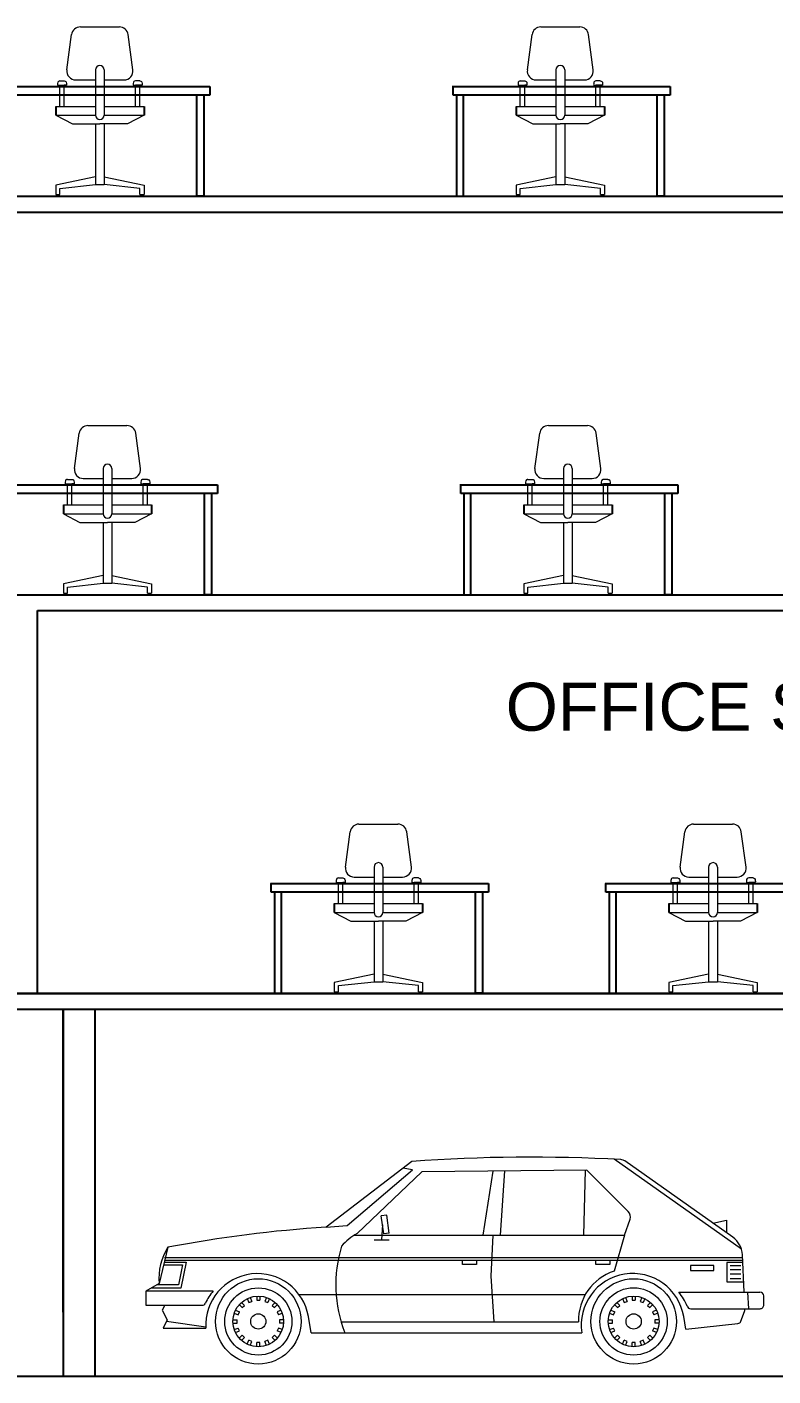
# Model space of a CAD drawing. Header units: millimetres. Extents: x 587797 to 2274247, y 1711 to 439204.
# Drawn here: x 1024165 to 1031179, y 232989 to 245681 of the extents above; entities that cross this region are included whole.
import ezdxf

# ---------------------------------------------------------------- set-up
doc = ezdxf.new("R2010")
doc.units = ezdxf.units.MM
doc.layers.add('finiture', color=7, linetype='Continuous', lineweight=20)
doc.styles.get("Standard").update_dxf_attribs({"font": 'arial.ttf'})

msp = doc.modelspace()

# ---------------------------------------------------------------- linework, layer by layer
for p, q in [((1023835.178, 245122.467, -583.672), (1025884.867, 245122.467, -583.672)), ((1025884.867, 245122.467, -583.672), (1025884.867, 245040.712, -583.672)), ((1028164.308, 245122.467, -583.672), (1030213.996, 245122.467, -583.672)), ((1028171.778, 245040.712, -583.672), (1028171.778, 245122.467, -583.672)), ((1030213.996, 245122.467, -583.672), (1030213.996, 245040.712, -583.672)), ((1025884.867, 245040.712, -583.672), (1023842.648, 245040.712, -583.672)), ((1025762.026, 244089.945, -583.672), (1025762.026, 245040.712, -583.672)), ((1025828.011, 245040.712, -583.672), (1025828.011, 244089.945, -583.672)), ((1030213.996, 245040.712, -583.672), (1028171.778, 245040.712, -583.672)), ((1028202.105, 245040.712, -583.672), (1028202.105, 244089.945, -583.672)), ((1028268.09, 244089.945, -583.672), (1028268.09, 245040.712, -583.672)), ((1030091.156, 244089.945, -583.672), (1030091.156, 245040.712, -583.672)), ((1030157.141, 245040.712, -583.672), (1030157.141, 244089.945, -583.672)), ((1024435.493, 244934.472, -1167.343), (1024435.493, 244851.472, -1167.343)), ((1025265.494, 244934.472, -1167.343), (1025265.494, 244851.472, -1167.343)), ((1028764.623, 244934.472, -1167.343), (1028764.623, 244851.472, -1167.343)), ((1029594.624, 244934.472, -1167.343), (1029594.624, 244851.472, -1167.343)), ((1011936.654, 244089.945, -583.672), (1036936.654, 244089.945, -583.672)), ((1025828.011, 244089.945, -583.672), (1025762.026, 244089.945, -583.672)), ((1025828.011, 244089.945, -583.672), (1025828.011, 244089.945, -583.672)), ((1028202.105, 244089.945, -583.672), (1028202.105, 244089.945, -583.672)), ((1028202.105, 244089.945, -583.672), (1028268.09, 244089.945, -583.672)), ((1030157.141, 244089.945, -583.672), (1030091.156, 244089.945, -583.672)), ((1030157.141, 244089.945, -583.672), (1030157.141, 244089.945, -583.672)), ((1011936.654, 243939.945, -583.672), (1036936.654, 243939.945, -583.672)), ((1023906.7, 241372.467, -583.672), (1025956.388, 241372.467, -583.672)), ((1025956.388, 241290.712, -583.672), (1023914.17, 241290.712, -583.672)), ((1025833.548, 240339.945, -583.672), (1025833.548, 241290.712, -583.672)), ((1025899.533, 241290.712, -583.672), (1025899.533, 240339.945, -583.672)), ((1025956.388, 241372.467, -583.672), (1025956.388, 241290.712, -583.672)), ((1028235.83, 241372.467, -583.672), (1030285.518, 241372.467, -583.672)), ((1028243.3, 241290.712, -583.672), (1028243.3, 241372.467, -583.672)), ((1030285.518, 241290.712, -583.672), (1028243.3, 241290.712, -583.672)), ((1028273.627, 241290.712, -583.672), (1028273.627, 240339.945, -583.672)), ((1028339.612, 240339.945, -583.672), (1028339.612, 241290.712, -583.672)), ((1030162.678, 240339.945, -583.672), (1030162.678, 241290.712, -583.672)), ((1030228.663, 241290.712, -583.672), (1030228.663, 240339.945, -583.672)), ((1030285.518, 241372.467, -583.672), (1030285.518, 241290.712, -583.672)), ((1024507.014, 241184.472, -1167.343), (1024507.014, 241101.472, -1167.343)), ((1025337.016, 241184.472, -1167.343), (1025337.016, 241101.472, -1167.343)), ((1028836.144, 241184.472, -1167.343), (1028836.144, 241101.472, -1167.343)), ((1029666.145, 241184.472, -1167.343), (1029666.145, 241101.472, -1167.343)), ((998936.654, 240339.945, -583.672), (1036936.654, 240339.945, -583.672)), ((1025899.533, 240339.945, -583.672), (1025833.548, 240339.945, -583.672)), ((1025899.533, 240339.945, -583.672), (1025899.533, 240339.945, -583.672)), ((1028273.627, 240339.945, -583.672), (1028273.627, 240339.945, -583.672)), ((1028273.627, 240339.945, -583.672), (1028339.612, 240339.945, -583.672)), ((1030228.663, 240339.945, -583.672), (1030162.678, 240339.945, -583.672)), ((1030228.663, 240339.945, -583.672), (1030228.663, 240339.945, -583.672)), ((1024263.832, 240189.945, -583.672), (1036936.654, 240189.945, -583.672)), ((1024263.832, 236589.03, -583.672), (1024263.832, 240189.945, -583.672)), ((1026454.397, 237622.467, -583.672), (1028504.086, 237622.467, -583.672)), ((1026461.867, 237540.712, -583.672), (1026461.867, 237622.467, -583.672)), ((1028504.086, 237622.467, -583.672), (1028504.086, 237540.712, -583.672)), ((1029600.601, 237622.467, -583.672), (1031650.29, 237622.467, -583.672)), ((1029608.071, 237540.712, -583.672), (1029608.071, 237622.467, -583.672)), ((1028504.086, 237540.712, -583.672), (1026461.867, 237540.712, -583.672)), ((1026492.195, 237540.712, -583.672), (1026492.195, 236589.945, -583.672)), ((1026558.18, 236589.945, -583.672), (1026558.18, 237540.712, -583.672)), ((1028381.246, 236589.945, -583.672), (1028381.246, 237540.712, -583.672)), ((1028447.231, 237540.712, -583.672), (1028447.231, 236589.945, -583.672)), ((1031650.29, 237540.712, -583.672), (1029608.071, 237540.712, -583.672)), ((1029638.399, 237540.712, -583.672), (1029638.399, 236589.945, -583.672)), ((1029704.384, 236589.945, -583.672), (1029704.384, 237540.712, -583.672)), ((1027054.712, 237434.472, -1167.343), (1027054.712, 237351.472, -1167.343)), ((1027884.713, 237434.472, -1167.343), (1027884.713, 237351.472, -1167.343)), ((1030200.916, 237434.472, -1167.343), (1030200.916, 237351.472, -1167.343)), ((1031030.917, 237434.472, -1167.343), (1031030.917, 237351.472, -1167.343)), ((961454.571, 236589.03, -583.672), (1042054.571, 236589.03, -583.672)), ((961716.654, 236589.945, -583.672), (1041836.654, 236589.945, -583.672)), ((1001936.654, 236589.945, -583.672), (1036936.654, 236589.945, -583.672)), ((1013142.809, 236589.945, -583.672), (1025840.264, 236589.945, -583.672)), ((1026492.195, 236589.945, -583.672), (1026492.195, 236589.945, -583.672)), ((1026492.195, 236589.945, -583.672), (1026558.18, 236589.945, -583.672)), ((1028447.231, 236589.945, -583.672), (1028381.246, 236589.945, -583.672)), ((1028447.231, 236589.945, -583.672), (1028447.231, 236589.945, -583.672)), ((1029638.399, 236589.945, -583.672), (1029638.399, 236589.945, -583.672)), ((1029638.399, 236589.945, -583.672), (1029704.384, 236589.945, -583.672)), ((961684.571, 236439.03, -583.672), (1042054.571, 236439.03, -583.672)), ((1013226.824, 236439.945, -583.672), (1025840.264, 236439.945, -583.672)), ((1024506.09, 233589.03, -583.672), (1024506.09, 236439.03, -583.672)), ((1024506.09, 236439.03, -583.672), (1031506.09, 236439.03, -583.672)), ((1024506.09, 236439.03, -583.672), (1024506.09, 232989.047, -583.672)), ((1024806.09, 232989.047, -583.672), (1024806.09, 236439.03, -583.672)), ((957442.62, 232989.047, -583.672), (1042054.571, 232989.047, -583.672))]:
    msp.add_line(p, q)
at = {"layer": 'finiture', "linetype": 'Continuous'}
for p, q in [((1024540.602, 245277.464, -1167.343), (1024584.959, 245609.464, -1167.343)), ((1024667.228, 245681.473, -1167.343), (1025033.759, 245681.473, -1167.343)), ((1025160.384, 245277.464, -1167.343), (1025116.028, 245609.464, -1167.343)), ((1028869.732, 245277.464, -1167.343), (1028914.089, 245609.464, -1167.343)), ((1028996.358, 245681.473, -1167.343), (1029362.889, 245681.473, -1167.343)), ((1029489.514, 245277.464, -1167.343), (1029445.158, 245609.464, -1167.343)), ((1024808.993, 245277.464, -1167.343), (1024808.993, 244851.472, -1167.343)), ((1024891.994, 245277.464, -1167.343), (1024891.994, 244851.472, -1167.343)), ((1029138.123, 245277.464, -1167.343), (1029138.123, 244851.472, -1167.343)), ((1029221.123, 245277.464, -1167.343), (1029221.123, 244851.472, -1167.343)), ((1024453.272, 245133.213, -1167.343), (1024515.749, 245133.213, -1167.343)), ((1024474.249, 245174.713, -1167.343), (1024515.749, 245174.713, -1167.343)), ((1024474.249, 244934.472, -1167.343), (1024474.249, 245133.213, -1167.343)), ((1024515.749, 244934.472, -1167.343), (1024515.749, 245133.213, -1167.343)), ((1024536.726, 245133.213, -1167.343), (1024515.749, 245133.213, -1167.343)), ((1024622.872, 245183.472, -1167.343), (1024808.993, 245183.472, -1167.343)), ((1024891.994, 245183.472, -1167.343), (1025078.115, 245183.472, -1167.343)), ((1025164.261, 245133.213, -1167.343), (1025185.238, 245133.213, -1167.343)), ((1025226.738, 245174.713, -1167.343), (1025185.238, 245174.713, -1167.343)), ((1025247.714, 245133.213, -1167.343), (1025185.238, 245133.213, -1167.343)), ((1025185.238, 244934.472, -1167.343), (1025185.238, 245133.213, -1167.343)), ((1025226.738, 244934.472, -1167.343), (1025226.738, 245133.213, -1167.343)), ((1028782.402, 245133.213, -1167.343), (1028844.879, 245133.213, -1167.343)), ((1028803.379, 245174.713, -1167.343), (1028844.879, 245174.713, -1167.343)), ((1028803.379, 244934.472, -1167.343), (1028803.379, 245133.213, -1167.343)), ((1028844.879, 244934.472, -1167.343), (1028844.879, 245133.213, -1167.343)), ((1028865.856, 245133.213, -1167.343), (1028844.879, 245133.213, -1167.343)), ((1028952.001, 245183.472, -1167.343), (1029138.123, 245183.472, -1167.343)), ((1029221.123, 245183.472, -1167.343), (1029407.245, 245183.472, -1167.343)), ((1029493.391, 245133.213, -1167.343), (1029514.367, 245133.213, -1167.343)), ((1029555.867, 245174.713, -1167.343), (1029514.367, 245174.713, -1167.343)), ((1029576.844, 245133.213, -1167.343), (1029514.367, 245133.213, -1167.343)), ((1029514.367, 244934.472, -1167.343), (1029514.367, 245133.213, -1167.343)), ((1029555.867, 244934.472, -1167.343), (1029555.867, 245133.213, -1167.343)), ((1024435.493, 244934.472, -1167.343), (1024808.993, 244934.472, -1167.343)), ((1024435.493, 244851.472, -1167.343), (1024591.911, 244769.04, -1167.343)), ((1024435.493, 244851.472, -1167.343), (1024808.993, 244851.472, -1167.343)), ((1024891.994, 244934.472, -1167.343), (1025265.494, 244934.472, -1167.343)), ((1024891.994, 244851.472, -1167.343), (1025265.494, 244851.472, -1167.343)), ((1025265.494, 244851.472, -1167.343), (1025109.076, 244769.04, -1167.343)), ((1028764.623, 244934.472, -1167.343), (1029138.123, 244934.472, -1167.343)), ((1028764.623, 244851.472, -1167.343), (1028921.041, 244769.04, -1167.343)), ((1028764.623, 244851.472, -1167.343), (1029138.123, 244851.472, -1167.343)), ((1029221.123, 244934.472, -1167.343), (1029594.624, 244934.472, -1167.343)), ((1029221.123, 244851.472, -1167.343), (1029594.624, 244851.472, -1167.343)), ((1029594.624, 244851.472, -1167.343), (1029438.206, 244769.04, -1167.343)), ((1024591.911, 244769.04, -1167.343), (1024850.493, 244769.04, -1167.343)), ((1024808.993, 244769.04, -1167.343), (1024808.993, 244199.145, -1167.343)), ((1025109.076, 244769.04, -1167.343), (1024850.493, 244769.04, -1167.343)), ((1024891.994, 244769.04, -1167.343), (1024891.994, 244199.145, -1167.343)), ((1028921.041, 244769.04, -1167.343), (1029179.623, 244769.04, -1167.343)), ((1029138.123, 244769.04, -1167.343), (1029138.123, 244199.145, -1167.343)), ((1029438.206, 244769.04, -1167.343), (1029179.623, 244769.04, -1167.343)), ((1029221.123, 244769.04, -1167.343), (1029221.123, 244199.145, -1167.343)), ((1024808.993, 244270.815, -1167.343), (1024435.493, 244192.629, -1167.343)), ((1024891.994, 244270.815, -1167.343), (1025265.494, 244192.629, -1167.343)), ((1029138.123, 244270.815, -1167.343), (1028764.623, 244192.629, -1167.343)), ((1029221.123, 244270.815, -1167.343), (1029594.624, 244192.629, -1167.343)), ((1024435.493, 244192.629, -1167.343), (1024435.493, 244104.47, -1167.343)), ((1024435.493, 244104.47, -1167.343), (1024473.445, 244104.47, -1167.343)), ((1024473.445, 244162.224, -1167.343), (1024808.993, 244199.145, -1167.343)), ((1024473.445, 244104.47, -1167.343), (1024473.445, 244162.224, -1167.343)), ((1024808.993, 244199.145, -1167.343), (1024891.994, 244199.145, -1167.343)), ((1025227.542, 244162.224, -1167.343), (1024891.994, 244199.145, -1167.343)), ((1025227.542, 244104.47, -1167.343), (1025227.542, 244162.224, -1167.343)), ((1025227.542, 244104.47, -1167.343), (1025265.494, 244104.47, -1167.343)), ((1025265.494, 244192.629, -1167.343), (1025265.494, 244104.47, -1167.343)), ((1028764.623, 244192.629, -1167.343), (1028764.623, 244104.47, -1167.343)), ((1028764.623, 244104.47, -1167.343), (1028802.575, 244104.47, -1167.343)), ((1028802.575, 244162.224, -1167.343), (1029138.123, 244199.145, -1167.343)), ((1028802.575, 244104.47, -1167.343), (1028802.575, 244162.224, -1167.343)), ((1029138.123, 244199.145, -1167.343), (1029221.123, 244199.145, -1167.343)), ((1029556.671, 244162.224, -1167.343), (1029221.123, 244199.145, -1167.343)), ((1029556.671, 244104.47, -1167.343), (1029556.671, 244162.224, -1167.343)), ((1029556.671, 244104.47, -1167.343), (1029594.624, 244104.47, -1167.343)), ((1029594.624, 244192.629, -1167.343), (1029594.624, 244104.47, -1167.343)), ((1024738.75, 241931.473, -1167.343), (1025105.28, 241931.473, -1167.343)), ((1029067.879, 241931.473, -1167.343), (1029434.41, 241931.473, -1167.343)), ((1024612.124, 241527.464, -1167.343), (1024656.48, 241859.464, -1167.343)), ((1025231.906, 241527.464, -1167.343), (1025187.549, 241859.464, -1167.343)), ((1028941.254, 241527.464, -1167.343), (1028985.61, 241859.464, -1167.343)), ((1029561.036, 241527.464, -1167.343), (1029516.679, 241859.464, -1167.343)), ((1024545.771, 241424.713, -1167.343), (1024587.271, 241424.713, -1167.343)), ((1024694.393, 241433.472, -1167.343), (1024880.515, 241433.472, -1167.343)), ((1024880.515, 241527.464, -1167.343), (1024880.515, 241101.472, -1167.343)), ((1024963.515, 241527.464, -1167.343), (1024963.515, 241101.472, -1167.343)), ((1024963.515, 241433.472, -1167.343), (1025149.637, 241433.472, -1167.343)), ((1025298.259, 241424.713, -1167.343), (1025256.759, 241424.713, -1167.343)), ((1028874.9, 241424.713, -1167.343), (1028916.401, 241424.713, -1167.343)), ((1029023.523, 241433.472, -1167.343), (1029209.645, 241433.472, -1167.343)), ((1029209.645, 241527.464, -1167.343), (1029209.645, 241101.472, -1167.343)), ((1029292.645, 241527.464, -1167.343), (1029292.645, 241101.472, -1167.343)), ((1029292.645, 241433.472, -1167.343), (1029478.767, 241433.472, -1167.343)), ((1029627.389, 241424.713, -1167.343), (1029585.889, 241424.713, -1167.343)), ((1024524.794, 241383.213, -1167.343), (1024587.271, 241383.213, -1167.343)), ((1024545.771, 241184.472, -1167.343), (1024545.771, 241383.213, -1167.343)), ((1024587.271, 241184.472, -1167.343), (1024587.271, 241383.213, -1167.343)), ((1024608.248, 241383.213, -1167.343), (1024587.271, 241383.213, -1167.343)), ((1025235.782, 241383.213, -1167.343), (1025256.759, 241383.213, -1167.343)), ((1025319.236, 241383.213, -1167.343), (1025256.759, 241383.213, -1167.343)), ((1025256.759, 241184.472, -1167.343), (1025256.759, 241383.213, -1167.343)), ((1025298.259, 241184.472, -1167.343), (1025298.259, 241383.213, -1167.343)), ((1028853.924, 241383.213, -1167.343), (1028916.401, 241383.213, -1167.343)), ((1028874.9, 241184.472, -1167.343), (1028874.9, 241383.213, -1167.343)), ((1028916.401, 241184.472, -1167.343), (1028916.401, 241383.213, -1167.343)), ((1028937.377, 241383.213, -1167.343), (1028916.401, 241383.213, -1167.343)), ((1029564.912, 241383.213, -1167.343), (1029585.889, 241383.213, -1167.343)), ((1029648.366, 241383.213, -1167.343), (1029585.889, 241383.213, -1167.343)), ((1029585.889, 241184.472, -1167.343), (1029585.889, 241383.213, -1167.343)), ((1029627.389, 241184.472, -1167.343), (1029627.389, 241383.213, -1167.343)), ((1024507.014, 241184.472, -1167.343), (1024880.515, 241184.472, -1167.343)), ((1024963.515, 241184.472, -1167.343), (1025337.016, 241184.472, -1167.343)), ((1028836.144, 241184.472, -1167.343), (1029209.645, 241184.472, -1167.343)), ((1029292.645, 241184.472, -1167.343), (1029666.145, 241184.472, -1167.343)), ((1024507.014, 241101.472, -1167.343), (1024663.432, 241019.04, -1167.343)), ((1024507.014, 241101.472, -1167.343), (1024880.515, 241101.472, -1167.343)), ((1024963.515, 241101.472, -1167.343), (1025337.016, 241101.472, -1167.343)), ((1025337.016, 241101.472, -1167.343), (1025180.597, 241019.04, -1167.343)), ((1028836.144, 241101.472, -1167.343), (1028992.562, 241019.04, -1167.343)), ((1028836.144, 241101.472, -1167.343), (1029209.645, 241101.472, -1167.343)), ((1029292.645, 241101.472, -1167.343), (1029666.145, 241101.472, -1167.343)), ((1029666.145, 241101.472, -1167.343), (1029509.727, 241019.04, -1167.343)), ((1024663.432, 241019.04, -1167.343), (1024922.015, 241019.04, -1167.343)), ((1024880.515, 241019.04, -1167.343), (1024880.515, 240449.145, -1167.343)), ((1025180.597, 241019.04, -1167.343), (1024922.015, 241019.04, -1167.343)), ((1024963.515, 241019.04, -1167.343), (1024963.515, 240449.145, -1167.343)), ((1028992.562, 241019.04, -1167.343), (1029251.145, 241019.04, -1167.343)), ((1029209.645, 241019.04, -1167.343), (1029209.645, 240449.145, -1167.343)), ((1029509.727, 241019.04, -1167.343), (1029251.145, 241019.04, -1167.343)), ((1029292.645, 241019.04, -1167.343), (1029292.645, 240449.145, -1167.343)), ((1024880.515, 240520.815, -1167.343), (1024507.014, 240442.629, -1167.343)), ((1024507.014, 240442.629, -1167.343), (1024507.014, 240354.47, -1167.343)), ((1024544.967, 240412.224, -1167.343), (1024880.515, 240449.145, -1167.343)), ((1024544.967, 240354.47, -1167.343), (1024544.967, 240412.224, -1167.343)), ((1024880.515, 240449.145, -1167.343), (1024963.515, 240449.145, -1167.343)), ((1024963.515, 240520.815, -1167.343), (1025337.016, 240442.629, -1167.343)), ((1025299.063, 240412.224, -1167.343), (1024963.515, 240449.145, -1167.343)), ((1025299.063, 240354.47, -1167.343), (1025299.063, 240412.224, -1167.343)), ((1025337.016, 240442.629, -1167.343), (1025337.016, 240354.47, -1167.343)), ((1029209.645, 240520.815, -1167.343), (1028836.144, 240442.629, -1167.343)), ((1028836.144, 240442.629, -1167.343), (1028836.144, 240354.47, -1167.343)), ((1028874.097, 240412.224, -1167.343), (1029209.645, 240449.145, -1167.343)), ((1028874.097, 240354.47, -1167.343), (1028874.097, 240412.224, -1167.343)), ((1029209.645, 240449.145, -1167.343), (1029292.645, 240449.145, -1167.343)), ((1029292.645, 240520.815, -1167.343), (1029666.145, 240442.629, -1167.343)), ((1029628.193, 240412.224, -1167.343), (1029292.645, 240449.145, -1167.343)), ((1029628.193, 240354.47, -1167.343), (1029628.193, 240412.224, -1167.343)), ((1029666.145, 240442.629, -1167.343), (1029666.145, 240354.47, -1167.343)), ((1024507.014, 240354.47, -1167.343), (1024544.967, 240354.47, -1167.343)), ((1025299.063, 240354.47, -1167.343), (1025337.016, 240354.47, -1167.343)), ((1028836.144, 240354.47, -1167.343), (1028874.097, 240354.47, -1167.343)), ((1029628.193, 240354.47, -1167.343), (1029666.145, 240354.47, -1167.343)), ((1027286.447, 238181.473, -1167.343), (1027652.978, 238181.473, -1167.343)), ((1030432.651, 238181.473, -1167.343), (1030799.182, 238181.473, -1167.343)), ((1027159.822, 237777.464, -1167.343), (1027204.178, 238109.464, -1167.343)), ((1027779.604, 237777.464, -1167.343), (1027735.247, 238109.464, -1167.343)), ((1030306.026, 237777.464, -1167.343), (1030350.382, 238109.464, -1167.343)), ((1030925.808, 237777.464, -1167.343), (1030881.451, 238109.464, -1167.343)), ((1027428.213, 237777.464, -1167.343), (1027428.213, 237351.472, -1167.343)), ((1027511.213, 237777.464, -1167.343), (1027511.213, 237351.472, -1167.343)), ((1030574.417, 237777.464, -1167.343), (1030574.417, 237351.472, -1167.343)), ((1030657.417, 237777.464, -1167.343), (1030657.417, 237351.472, -1167.343)), ((1027072.492, 237633.213, -1167.343), (1027134.968, 237633.213, -1167.343)), ((1027093.468, 237674.713, -1167.343), (1027134.968, 237674.713, -1167.343)), ((1027093.468, 237434.472, -1167.343), (1027093.468, 237633.213, -1167.343)), ((1027134.968, 237434.472, -1167.343), (1027134.968, 237633.213, -1167.343)), ((1027155.945, 237633.213, -1167.343), (1027134.968, 237633.213, -1167.343)), ((1027242.091, 237683.472, -1167.343), (1027428.213, 237683.472, -1167.343)), ((1027511.213, 237683.472, -1167.343), (1027697.334, 237683.472, -1167.343)), ((1027783.48, 237633.213, -1167.343), (1027804.457, 237633.213, -1167.343)), ((1027845.957, 237674.713, -1167.343), (1027804.457, 237674.713, -1167.343)), ((1027866.934, 237633.213, -1167.343), (1027804.457, 237633.213, -1167.343)), ((1027804.457, 237434.472, -1167.343), (1027804.457, 237633.213, -1167.343)), ((1027845.957, 237434.472, -1167.343), (1027845.957, 237633.213, -1167.343)), ((1030218.696, 237633.213, -1167.343), (1030281.172, 237633.213, -1167.343)), ((1030239.672, 237674.713, -1167.343), (1030281.172, 237674.713, -1167.343)), ((1030239.672, 237434.472, -1167.343), (1030239.672, 237633.213, -1167.343)), ((1030281.172, 237434.472, -1167.343), (1030281.172, 237633.213, -1167.343)), ((1030302.149, 237633.213, -1167.343), (1030281.172, 237633.213, -1167.343)), ((1030388.295, 237683.472, -1167.343), (1030574.417, 237683.472, -1167.343)), ((1030657.417, 237683.472, -1167.343), (1030843.538, 237683.472, -1167.343)), ((1030929.684, 237633.213, -1167.343), (1030950.661, 237633.213, -1167.343)), ((1030992.161, 237674.713, -1167.343), (1030950.661, 237674.713, -1167.343)), ((1031013.138, 237633.213, -1167.343), (1030950.661, 237633.213, -1167.343)), ((1030950.661, 237434.472, -1167.343), (1030950.661, 237633.213, -1167.343)), ((1030992.161, 237434.472, -1167.343), (1030992.161, 237633.213, -1167.343)), ((1027054.712, 237434.472, -1167.343), (1027428.213, 237434.472, -1167.343)), ((1027054.712, 237351.472, -1167.343), (1027211.13, 237269.04, -1167.343)), ((1027054.712, 237351.472, -1167.343), (1027428.213, 237351.472, -1167.343)), ((1027511.213, 237434.472, -1167.343), (1027884.713, 237434.472, -1167.343)), ((1027511.213, 237351.472, -1167.343), (1027884.713, 237351.472, -1167.343)), ((1027884.713, 237351.472, -1167.343), (1027728.295, 237269.04, -1167.343)), ((1030200.916, 237434.472, -1167.343), (1030574.417, 237434.472, -1167.343)), ((1030200.916, 237351.472, -1167.343), (1030357.334, 237269.04, -1167.343)), ((1030200.916, 237351.472, -1167.343), (1030574.417, 237351.472, -1167.343)), ((1030657.417, 237434.472, -1167.343), (1031030.917, 237434.472, -1167.343)), ((1030657.417, 237351.472, -1167.343), (1031030.917, 237351.472, -1167.343)), ((1031030.917, 237351.472, -1167.343), (1030874.499, 237269.04, -1167.343)), ((1027211.13, 237269.04, -1167.343), (1027469.713, 237269.04, -1167.343)), ((1027428.213, 237269.04, -1167.343), (1027428.213, 236699.145, -1167.343)), ((1027728.295, 237269.04, -1167.343), (1027469.713, 237269.04, -1167.343)), ((1027511.213, 237269.04, -1167.343), (1027511.213, 236699.145, -1167.343)), ((1030357.334, 237269.04, -1167.343), (1030615.917, 237269.04, -1167.343)), ((1030574.417, 237269.04, -1167.343), (1030574.417, 236699.145, -1167.343)), ((1030874.499, 237269.04, -1167.343), (1030615.917, 237269.04, -1167.343)), ((1030657.417, 237269.04, -1167.343), (1030657.417, 236699.145, -1167.343)), ((1027428.213, 236770.815, -1167.343), (1027054.712, 236692.629, -1167.343)), ((1027511.213, 236770.815, -1167.343), (1027884.713, 236692.629, -1167.343)), ((1030574.417, 236770.815, -1167.343), (1030200.916, 236692.629, -1167.343)), ((1030657.417, 236770.815, -1167.343), (1031030.917, 236692.629, -1167.343)), ((1027054.712, 236692.629, -1167.343), (1027054.712, 236604.47, -1167.343)), ((1027054.712, 236604.47, -1167.343), (1027092.664, 236604.47, -1167.343)), ((1027092.664, 236662.224, -1167.343), (1027428.213, 236699.145, -1167.343)), ((1027092.664, 236604.47, -1167.343), (1027092.664, 236662.224, -1167.343)), ((1027428.213, 236699.145, -1167.343), (1027511.213, 236699.145, -1167.343)), ((1027846.761, 236662.224, -1167.343), (1027511.213, 236699.145, -1167.343)), ((1027846.761, 236604.47, -1167.343), (1027846.761, 236662.224, -1167.343)), ((1027846.761, 236604.47, -1167.343), (1027884.713, 236604.47, -1167.343)), ((1027884.713, 236692.629, -1167.343), (1027884.713, 236604.47, -1167.343)), ((1030200.916, 236692.629, -1167.343), (1030200.916, 236604.47, -1167.343)), ((1030200.916, 236604.47, -1167.343), (1030238.868, 236604.47, -1167.343)), ((1030238.868, 236662.224, -1167.343), (1030574.417, 236699.145, -1167.343)), ((1030238.868, 236604.47, -1167.343), (1030238.868, 236662.224, -1167.343)), ((1030574.417, 236699.145, -1167.343), (1030657.417, 236699.145, -1167.343)), ((1030992.965, 236662.224, -1167.343), (1030657.417, 236699.145, -1167.343)), ((1030992.965, 236604.47, -1167.343), (1030992.965, 236662.224, -1167.343)), ((1030992.965, 236604.47, -1167.343), (1031030.917, 236604.47, -1167.343)), ((1031030.917, 236692.629, -1167.343), (1031030.917, 236604.47, -1167.343))]:
    msp.add_line(p, q, dxfattribs=at)
at = {"layer": 'finiture'}
for p, q in [((1027782.904, 235008.395, -583.672), (1026979.539, 234389.787, -583.672)), ((1027788.99, 234929.71, -583.672), (1027698.133, 234943.187, -583.672)), ((1030882.467, 234183.294, -583.672), (1029686.983, 235028.827, -583.672)), ((1030801.609, 234294.583, -583.672), (1029786.969, 235012.308, -583.672)), ((1027175.598, 234404.567, -583.672), (1027788.99, 234929.71, -583.672)), ((1027876.804, 234911.017, -583.672), (1027268.194, 234328.926, -583.672)), ((1029427.89, 234924.929, -583.672), (1027876.804, 234911.017, -583.672)), ((1028543.666, 234917.104, -583.672), (1028452.375, 234315.449, -583.672)), ((1028653.651, 234917.973, -583.672), (1028614.96, 234315.449, -583.672)), ((1029412.674, 234924.929, -583.672), (1029397.894, 234315.449, -583.672)), ((1029818.269, 234537.592, -583.672), (1029427.89, 234924.929, -583.672)), ((1027549.458, 234502.379, -583.672), (1027496.857, 234495.424, -583.672)), ((1027519.463, 234327.621, -583.672), (1027496.857, 234495.424, -583.672)), ((1027571.629, 234334.577, -583.672), (1027549.458, 234502.379, -583.672)), ((1029783.926, 234315.449, -583.672), (1029835.223, 234463.689, -583.672)), ((1030614.244, 234427.173, -583.672), (1030741.618, 234454.995, -583.672)), ((1030741.618, 234454.995, -583.672), (1030742.052, 234336.75, -583.672)), ((1026979.539, 234389.787, -583.672), (1027175.598, 234404.567, -583.672)), ((1027244.284, 234315.449, -583.672), (1029783.926, 234315.449, -583.672)), ((1027508.16, 234411.523, -583.672), (1027499.465, 234270.673, -583.672)), ((1027571.629, 234334.577, -583.672), (1027519.463, 234327.621, -583.672)), ((1028544.101, 234315.449, -583.672), (1028527.147, 233927.678, -583.672)), ((1029783.926, 234315.449, -583.672), (1029686.114, 233975.932, -583.672)), ((1030742.052, 234342.837, -583.672), (1030742.052, 234342.837, -583.672)), ((1025488.01, 234200.248, -583.672), (1025407.151, 233860.731, -583.672)), ((1027429.041, 234270.673, -583.672), (1027569.89, 234270.673, -583.672)), ((1025454.536, 234058.964, -583.672), (1025661.463, 234058.964, -583.672)), ((1025459.318, 234105.044, -583.672), (1030892.901, 234105.044, -583.672)), ((1025459.318, 234078.961, -583.672), (1030894.205, 234078.961, -583.672)), ((1025661.463, 234058.964, -583.672), (1025613.209, 233816.824, -583.672)), ((1028258.924, 234039.401, -583.672), (1028258.924, 234078.961, -583.672)), ((1028391.514, 234078.961, -583.672), (1028391.514, 234039.401, -583.672)), ((1029513.095, 234039.401, -583.672), (1029513.095, 234078.961, -583.672)), ((1029645.25, 234078.961, -583.672), (1029645.25, 234039.401, -583.672)), ((1030743.791, 234056.355, -583.672), (1030743.791, 233874.207, -583.672)), ((1030895.074, 234056.355, -583.672), (1030743.791, 234056.355, -583.672)), ((1030907.246, 233779.003, -583.672), (1030891.596, 234129.823, -583.672)), ((1025448.885, 234035.054, -583.672), (1025626.686, 234035.054, -583.672)), ((1025626.686, 234035.054, -583.672), (1025588.865, 233848.124, -583.672)), ((1028391.514, 234039.401, -583.672), (1028258.924, 234039.401, -583.672)), ((1028527.147, 233927.678, -583.672), (1028553.23, 233498.173, -583.672)), ((1029645.25, 234039.401, -583.672), (1029513.095, 234039.401, -583.672)), ((1030622.939, 234028.533, -583.672), (1030405.143, 234028.533, -583.672)), ((1030405.143, 234028.533, -583.672), (1030405.143, 233982.018, -583.672)), ((1030405.143, 233982.018, -583.672), (1030623.373, 233982.018, -583.672)), ((1030623.373, 233982.018, -583.672), (1030622.939, 234028.533, -583.672)), ((1030778.134, 234028.533, -583.672), (1030878.12, 234028.533, -583.672)), ((1030778.134, 233992.451, -583.672), (1030878.12, 233992.451, -583.672)), ((1030778.134, 233952.022, -583.672), (1030878.12, 233952.022, -583.672)), ((1025407.151, 233860.731, -583.672), (1025283.256, 233786.828, -583.672)), ((1025613.209, 233816.824, -583.672), (1025334.118, 233816.824, -583.672)), ((1025588.865, 233848.124, -583.672), (1025386.285, 233848.124, -583.672)), ((1030743.791, 233874.207, -583.672), (1030903.334, 233874.207, -583.672)), ((1030778.134, 233906.376, -583.672), (1030878.12, 233906.376, -583.672)), ((1025916.645, 233786.828, -583.672), (1025283.256, 233786.828, -583.672)), ((1025283.256, 233786.828, -583.672), (1025283.256, 233654.238, -583.672)), ((1026182.26, 233682.06, -583.672), (1026210.517, 233653.803, -583.672)), ((1026234.861, 233717.273, -583.672), (1026250.076, 233680.321, -583.672)), ((1026250.076, 233680.321, -583.672), (1026277.898, 233691.624, -583.672)), ((1026262.683, 233728.575, -583.672), (1026277.898, 233691.624, -583.672)), ((1026324.848, 233741.182, -583.672), (1026324.848, 233701.188, -583.672)), ((1026324.848, 233701.188, -583.672), (1026355.279, 233701.188, -583.672)), ((1026355.279, 233741.182, -583.672), (1026355.279, 233701.188, -583.672)), ((1026417.444, 233728.575, -583.672), (1026401.794, 233691.624, -583.672)), ((1026401.794, 233691.624, -583.672), (1026430.051, 233680.321, -583.672)), ((1026445.266, 233717.273, -583.672), (1026430.051, 233680.321, -583.672)), ((1026497.867, 233682.06, -583.672), (1026469.61, 233653.803, -583.672)), ((1026721.749, 233757.267, -583.672), (1029415.717, 233757.267, -583.672)), ((1029711.328, 233682.06, -583.672), (1029739.585, 233653.803, -583.672)), ((1029763.929, 233717.273, -583.672), (1029779.144, 233680.321, -583.672)), ((1029779.144, 233680.321, -583.672), (1029807.401, 233691.624, -583.672)), ((1029791.751, 233728.575, -583.672), (1029807.401, 233691.624, -583.672)), ((1029853.916, 233741.182, -583.672), (1029853.916, 233701.188, -583.672)), ((1029853.916, 233701.188, -583.672), (1029884.347, 233701.188, -583.672)), ((1029884.347, 233741.182, -583.672), (1029884.347, 233701.188, -583.672)), ((1029946.512, 233728.575, -583.672), (1029931.297, 233691.624, -583.672)), ((1029931.297, 233691.624, -583.672), (1029959.119, 233680.321, -583.672)), ((1029974.334, 233717.273, -583.672), (1029959.119, 233680.321, -583.672)), ((1030026.936, 233682.06, -583.672), (1029998.679, 233653.803, -583.672)), ((1030293.42, 233779.003, -583.672), (1031056.356, 233779.003, -583.672)), ((1030950.719, 233622.503, -583.672), (1030943.763, 233779.003, -583.672)), ((1031093.742, 233658.585, -583.672), (1031092.003, 233743.791, -583.672)), ((1025283.256, 233654.238, -583.672), (1025811.008, 233654.238, -583.672)), ((1025460.187, 233654.238, -583.672), (1025435.843, 233609.027, -583.672)), ((1025435.843, 233609.027, -583.672), (1025483.228, 233518.17, -583.672)), ((1026114.008, 233579.901, -583.672), (1026150.96, 233564.685, -583.672)), ((1026125.746, 233607.723, -583.672), (1026162.697, 233592.507, -583.672)), ((1026150.96, 233564.685, -583.672), (1026162.697, 233592.507, -583.672)), ((1026160.958, 233660.759, -583.672), (1026189.215, 233632.502, -583.672)), ((1026189.215, 233632.502, -583.672), (1026210.517, 233653.803, -583.672)), ((1026469.61, 233653.803, -583.672), (1026490.912, 233632.502, -583.672)), ((1026519.169, 233660.759, -583.672), (1026490.912, 233632.502, -583.672)), ((1026554.381, 233607.723, -583.672), (1026517.43, 233592.507, -583.672)), ((1026517.43, 233592.507, -583.672), (1026529.167, 233564.685, -583.672)), ((1026566.119, 233579.901, -583.672), (1026529.167, 233564.685, -583.672)), ((1026836.95, 233395.579, -583.672), (1026810.867, 233549.035, -583.672)), ((1029643.077, 233579.901, -583.672), (1029680.028, 233564.685, -583.672)), ((1029654.814, 233607.723, -583.672), (1029691.765, 233592.507, -583.672)), ((1029680.028, 233564.685, -583.672), (1029691.765, 233592.507, -583.672)), ((1029690.026, 233660.759, -583.672), (1029718.283, 233632.502, -583.672)), ((1029718.283, 233632.502, -583.672), (1029739.585, 233653.803, -583.672)), ((1029998.679, 233653.803, -583.672), (1030019.98, 233632.502, -583.672)), ((1030048.672, 233660.759, -583.672), (1030019.98, 233632.502, -583.672)), ((1030083.449, 233607.723, -583.672), (1030046.498, 233592.507, -583.672)), ((1030046.498, 233592.507, -583.672), (1030058.235, 233564.685, -583.672)), ((1030095.187, 233579.901, -583.672), (1030058.235, 233564.685, -583.672)), ((1030360.367, 233429.922, -583.672), (1030339.935, 233549.035, -583.672)), ((1030406.013, 233622.503, -583.672), (1031058.095, 233622.503, -583.672)), ((1030877.685, 233505.563, -583.672), (1030912.463, 233596.855, -583.672)), ((1030914.637, 233611.2, -583.672), (1030914.202, 233622.503, -583.672)), ((1025483.228, 233518.17, -583.672), (1025445.407, 233438.616, -583.672)), ((1025445.407, 233438.616, -583.672), (1025847.089, 233438.616, -583.672)), ((1025846.655, 233448.18, -583.672), (1025475.837, 233502.52, -583.672)), ((1026101.836, 233517.735, -583.672), (1026141.831, 233517.735, -583.672)), ((1026101.836, 233487.74, -583.672), (1026141.831, 233487.74, -583.672)), ((1026114.008, 233425.574, -583.672), (1026150.96, 233440.79, -583.672)), ((1026141.831, 233487.74, -583.672), (1026141.831, 233517.735, -583.672)), ((1026162.697, 233412.968, -583.672), (1026150.96, 233440.79, -583.672)), ((1026529.167, 233440.79, -583.672), (1026517.43, 233412.968, -583.672)), ((1026566.119, 233425.574, -583.672), (1026529.167, 233440.79, -583.672)), ((1026578.291, 233517.735, -583.672), (1026538.296, 233517.735, -583.672)), ((1026538.296, 233517.735, -583.672), (1026538.296, 233487.74, -583.672)), ((1026578.291, 233487.74, -583.672), (1026538.296, 233487.74, -583.672)), ((1027119.084, 233498.173, -583.672), (1029351.379, 233498.173, -583.672)), ((1029630.904, 233517.735, -583.672), (1029670.899, 233517.735, -583.672)), ((1029630.904, 233487.74, -583.672), (1029670.899, 233487.74, -583.672)), ((1029643.077, 233425.574, -583.672), (1029680.028, 233440.79, -583.672)), ((1029670.899, 233487.74, -583.672), (1029670.899, 233517.735, -583.672)), ((1029691.765, 233412.968, -583.672), (1029680.028, 233440.79, -583.672)), ((1030058.235, 233440.79, -583.672), (1030046.498, 233412.968, -583.672)), ((1030095.187, 233425.574, -583.672), (1030058.235, 233440.79, -583.672)), ((1030067.365, 233517.735, -583.672), (1030067.365, 233487.74, -583.672)), ((1030107.794, 233517.735, -583.672), (1030067.365, 233517.735, -583.672)), ((1030107.794, 233487.74, -583.672), (1030067.365, 233487.74, -583.672)), ((1030360.367, 233429.922, -583.672), (1030848.124, 233482.523, -583.672)), ((1026125.746, 233397.318, -583.672), (1026162.697, 233412.968, -583.672)), ((1026160.958, 233344.716, -583.672), (1026189.215, 233372.973, -583.672)), ((1026182.26, 233323.415, -583.672), (1026210.517, 233351.672, -583.672)), ((1026210.517, 233351.672, -583.672), (1026189.215, 233372.973, -583.672)), ((1026234.861, 233288.203, -583.672), (1026250.076, 233325.154, -583.672)), ((1026277.898, 233313.851, -583.672), (1026250.076, 233325.154, -583.672)), ((1026262.683, 233276.9, -583.672), (1026277.898, 233313.851, -583.672)), ((1026324.848, 233264.293, -583.672), (1026324.848, 233304.287, -583.672)), ((1026355.279, 233304.287, -583.672), (1026324.848, 233304.287, -583.672)), ((1026355.279, 233264.293, -583.672), (1026355.279, 233304.287, -583.672)), ((1026430.051, 233325.154, -583.672), (1026401.794, 233313.851, -583.672)), ((1026417.444, 233276.9, -583.672), (1026401.794, 233313.851, -583.672)), ((1026445.266, 233288.203, -583.672), (1026430.051, 233325.154, -583.672)), ((1026490.912, 233372.973, -583.672), (1026469.61, 233351.672, -583.672)), ((1026497.867, 233323.415, -583.672), (1026469.61, 233351.672, -583.672)), ((1026519.169, 233344.716, -583.672), (1026490.912, 233372.973, -583.672)), ((1026554.381, 233397.318, -583.672), (1026517.43, 233412.968, -583.672)), ((1026836.95, 233395.579, -583.672), (1029380.505, 233395.579, -583.672)), ((1029654.814, 233397.318, -583.672), (1029691.765, 233412.968, -583.672)), ((1029690.026, 233344.716, -583.672), (1029718.283, 233372.973, -583.672)), ((1029711.328, 233323.415, -583.672), (1029739.585, 233351.672, -583.672)), ((1029739.585, 233351.672, -583.672), (1029718.283, 233372.973, -583.672)), ((1029763.929, 233288.203, -583.672), (1029779.144, 233325.154, -583.672)), ((1029807.401, 233313.851, -583.672), (1029779.144, 233325.154, -583.672)), ((1029791.751, 233276.9, -583.672), (1029807.401, 233313.851, -583.672)), ((1029884.347, 233304.287, -583.672), (1029853.916, 233304.287, -583.672)), ((1029853.916, 233264.293, -583.672), (1029853.916, 233304.287, -583.672)), ((1029884.347, 233264.293, -583.672), (1029884.347, 233304.287, -583.672)), ((1029959.119, 233325.154, -583.672), (1029931.297, 233313.851, -583.672)), ((1029946.512, 233276.9, -583.672), (1029931.297, 233313.851, -583.672)), ((1029974.334, 233288.203, -583.672), (1029959.119, 233325.154, -583.672)), ((1030019.98, 233372.973, -583.672), (1029998.679, 233351.672, -583.672)), ((1030026.936, 233323.415, -583.672), (1029998.679, 233351.672, -583.672)), ((1030048.672, 233344.716, -583.672), (1030019.98, 233372.973, -583.672)), ((1030083.449, 233397.318, -583.672), (1030046.498, 233412.968, -583.672))]:
    msp.add_line(p, q, dxfattribs=at)
for centre, radius in [((1026340.064, 233502.52, -583.672), 401.683), ((1026340.064, 233502.52, -583.672), 316.042), ((1029869.132, 233502.52, -583.672), 401.683), ((1029869.132, 233502.52, -583.672), 316.477), ((1026340.064, 233502.52, -583.672), 238.227), ((1029869.132, 233502.52, -583.672), 238.662), ((1029869.132, 233502.52, -583.672), 238.662), ((1026340.064, 233502.52, -583.672), 71.729), ((1029869.132, 233502.52, -583.672), 71.729)]:
    msp.add_circle(centre, radius, dxfattribs=at)
at = {"layer": 'finiture', "linetype": 'Continuous'}
for centre, radius, start, end in [((1024667.228, 245598.473, -1167.343), 83, 90, 172.3901404), ((1025033.759, 245598.473, -1167.343), 83, 7.6098596, 90), ((1028996.358, 245598.473, -1167.343), 83, 90, 172.3901404), ((1029362.889, 245598.473, -1167.343), 83, 7.6098596, 90), ((1024622.872, 245266.472, -1167.343), 83, 172.3901404, 270), ((1024850.493, 245277.464, -1167.343), 41.5, 0, 180), ((1025078.115, 245266.472, -1167.343), 83, 270, 7.6098596), ((1028952.001, 245266.472, -1167.343), 83, 172.3901404, 270), ((1029179.623, 245277.464, -1167.343), 41.5, 0, 180), ((1029407.245, 245266.472, -1167.343), 83, 270, 7.6098596), ((1024850.493, 244851.472, -1167.343), 41.5, 180, 0), ((1029179.623, 244851.472, -1167.343), 41.5, 180, 0), ((1024738.75, 241848.473, -1167.343), 83, 90, 172.3901404), ((1025105.28, 241848.473, -1167.343), 83, 7.6098596, 90), ((1029067.879, 241848.473, -1167.343), 83, 90, 172.3901404), ((1029434.41, 241848.473, -1167.343), 83, 7.6098596, 90), ((1024922.015, 241527.464, -1167.343), 41.5, 0, 180), ((1029251.145, 241527.464, -1167.343), 41.5, 0, 180), ((1024694.393, 241516.472, -1167.343), 83, 172.3901404, 270), ((1025149.637, 241516.472, -1167.343), 83, 270, 7.6098596), ((1029023.523, 241516.472, -1167.343), 83, 172.3901404, 270), ((1029478.767, 241516.472, -1167.343), 83, 270, 7.6098596), ((1024922.015, 241101.472, -1167.343), 41.5, 180, 0), ((1029251.145, 241101.472, -1167.343), 41.5, 180, 0), ((1027286.447, 238098.473, -1167.343), 83, 90, 172.3901404), ((1027652.978, 238098.473, -1167.343), 83, 7.6098596, 90), ((1030432.651, 238098.473, -1167.343), 83, 90, 172.3901404), ((1030799.182, 238098.473, -1167.343), 83, 7.6098596, 90), ((1027242.091, 237766.472, -1167.343), 83, 172.3901404, 270), ((1027469.713, 237777.464, -1167.343), 41.5, 0, 180), ((1027697.334, 237766.472, -1167.343), 83, 270, 7.6098596), ((1030388.295, 237766.472, -1167.343), 83, 172.3901404, 270), ((1030615.917, 237777.464, -1167.343), 41.5, 0, 180), ((1030843.538, 237766.472, -1167.343), 83, 270, 7.6098596), ((1027469.713, 237351.472, -1167.343), 41.5, 180, 0), ((1030615.917, 237351.472, -1167.343), 41.5, 180, 0)]:
    msp.add_arc(centre, radius, start, end, dxfattribs=at)
at = {"layer": 'finiture'}
for centre, radius, start, end in [((1028902.099, 219257.677, -583.672), 15790.431, 86.923409, 94.064423), ((1029745.249, 234952.819, -583.672), 72.66, 54.957775, 86.580475), ((1029768.207, 234487.211, -583.672), 71.024, 340.659607, 45.181866), ((1027766.904, 222230.409, -583.672), 12184.844, 93.704948, 100.779335), ((1027484.76, 233916.3, -583.672), 466.006, 117.692719, 140.754425), ((1025969.237, 233906.254, -583.672), 563.926, 148.578156, 184.630249), ((1028280.903, 233846.553, -583.672), 1213.112, 162.51123, 201.823593), ((1030681.213, 234121.871, -583.672), 210.534, 2.16463, 55.119839), ((1026332.024, 233467.243, -583.672), 485.778, 9.693307, 183.378372), ((1029834.858, 233515.573, -583.672), 483.793, 107.905869, 182.061096), ((1029860.991, 233467.485, -583.672), 485.837, 9.663206, 188.511276), ((1025810.817, 233690.079, -583.672), 35.841, 270.304718, 334.537354), ((1026262.754, 233479.972, -583.672), 462.549, 138.440201, 155.107117), ((1029917.202, 233464.89, -583.672), 490.109, 21.574547, 39.859261), ((1031055.616, 233742.604, -583.672), 36.406, 1.867292, 88.835602), ((1030405.766, 233657.59, -583.672), 35.088, 200.837372, 270.402069), ((1030875.478, 233609.796, -583.672), 39.184, 340.714569, 2.054153), ((1031058.838, 233657.418, -583.672), 34.923, 268.780579, 1.914377), ((1030843.433, 233519.026, -583.672), 36.803, 277.323486, 338.542725)]:
    msp.add_arc(centre, radius, start, end, dxfattribs=at)
at = {"layer": 'finiture', "linetype": 'Continuous'}
for points in [[(1024474.249, 245174.713, -1167.343), (1024460.353, 245169.272, -1167.343), (1024453.272, 245150.075, -1167.343), (1024453.272, 245133.213, -1167.343)], [(1024515.749, 245174.713, -1167.343), (1024529.646, 245169.272, -1167.343), (1024536.726, 245150.075, -1167.343), (1024536.726, 245133.213, -1167.343)], [(1025185.238, 245174.713, -1167.343), (1025171.341, 245169.272, -1167.343), (1025164.261, 245150.075, -1167.343), (1025164.261, 245133.213, -1167.343)], [(1025226.738, 245174.713, -1167.343), (1025240.634, 245169.272, -1167.343), (1025247.714, 245150.075, -1167.343), (1025247.714, 245133.213, -1167.343)], [(1028803.379, 245174.713, -1167.343), (1028789.483, 245169.272, -1167.343), (1028782.402, 245150.075, -1167.343), (1028782.402, 245133.213, -1167.343)], [(1028844.879, 245174.713, -1167.343), (1028858.776, 245169.272, -1167.343), (1028865.856, 245150.075, -1167.343), (1028865.856, 245133.213, -1167.343)], [(1029514.367, 245174.713, -1167.343), (1029500.471, 245169.272, -1167.343), (1029493.391, 245150.075, -1167.343), (1029493.391, 245133.213, -1167.343)], [(1029555.867, 245174.713, -1167.343), (1029569.764, 245169.272, -1167.343), (1029576.844, 245150.075, -1167.343), (1029576.844, 245133.213, -1167.343)], [(1024545.771, 241424.713, -1167.343), (1024531.874, 241419.272, -1167.343), (1024524.794, 241400.075, -1167.343), (1024524.794, 241383.213, -1167.343)], [(1024587.271, 241424.713, -1167.343), (1024601.167, 241419.272, -1167.343), (1024608.248, 241400.075, -1167.343), (1024608.248, 241383.213, -1167.343)], [(1025256.759, 241424.713, -1167.343), (1025242.863, 241419.272, -1167.343), (1025235.782, 241400.075, -1167.343), (1025235.782, 241383.213, -1167.343)], [(1025298.259, 241424.713, -1167.343), (1025312.156, 241419.272, -1167.343), (1025319.236, 241400.075, -1167.343), (1025319.236, 241383.213, -1167.343)], [(1028874.9, 241424.713, -1167.343), (1028861.004, 241419.272, -1167.343), (1028853.924, 241400.075, -1167.343), (1028853.924, 241383.213, -1167.343)], [(1028916.401, 241424.713, -1167.343), (1028930.297, 241419.272, -1167.343), (1028937.377, 241400.075, -1167.343), (1028937.377, 241383.213, -1167.343)], [(1029585.889, 241424.713, -1167.343), (1029571.992, 241419.272, -1167.343), (1029564.912, 241400.075, -1167.343), (1029564.912, 241383.213, -1167.343)], [(1029627.389, 241424.713, -1167.343), (1029641.285, 241419.272, -1167.343), (1029648.366, 241400.075, -1167.343), (1029648.366, 241383.213, -1167.343)], [(1027093.468, 237674.713, -1167.343), (1027079.572, 237669.272, -1167.343), (1027072.492, 237650.075, -1167.343), (1027072.492, 237633.213, -1167.343)], [(1027134.968, 237674.713, -1167.343), (1027148.865, 237669.272, -1167.343), (1027155.945, 237650.075, -1167.343), (1027155.945, 237633.213, -1167.343)], [(1027804.457, 237674.713, -1167.343), (1027790.56, 237669.272, -1167.343), (1027783.48, 237650.075, -1167.343), (1027783.48, 237633.213, -1167.343)], [(1027845.957, 237674.713, -1167.343), (1027859.853, 237669.272, -1167.343), (1027866.934, 237650.075, -1167.343), (1027866.934, 237633.213, -1167.343)], [(1030239.672, 237674.713, -1167.343), (1030225.776, 237669.272, -1167.343), (1030218.696, 237650.075, -1167.343), (1030218.696, 237633.213, -1167.343)], [(1030281.172, 237674.713, -1167.343), (1030295.069, 237669.272, -1167.343), (1030302.149, 237650.075, -1167.343), (1030302.149, 237633.213, -1167.343)], [(1030950.661, 237674.713, -1167.343), (1030936.764, 237669.272, -1167.343), (1030929.684, 237650.075, -1167.343), (1030929.684, 237633.213, -1167.343)], [(1030992.161, 237674.713, -1167.343), (1031006.057, 237669.272, -1167.343), (1031013.138, 237650.075, -1167.343), (1031013.138, 237633.213, -1167.343)]]:
    msp.add_spline(points, degree=3, dxfattribs=at)

# ---------------------------------------------------------------- texts
msp.add_text('OFFICE SPACE 1', height=451.5).set_placement((1028665.884, 239060.332, -583.672))

doc.saveas('drawing.dxf')
